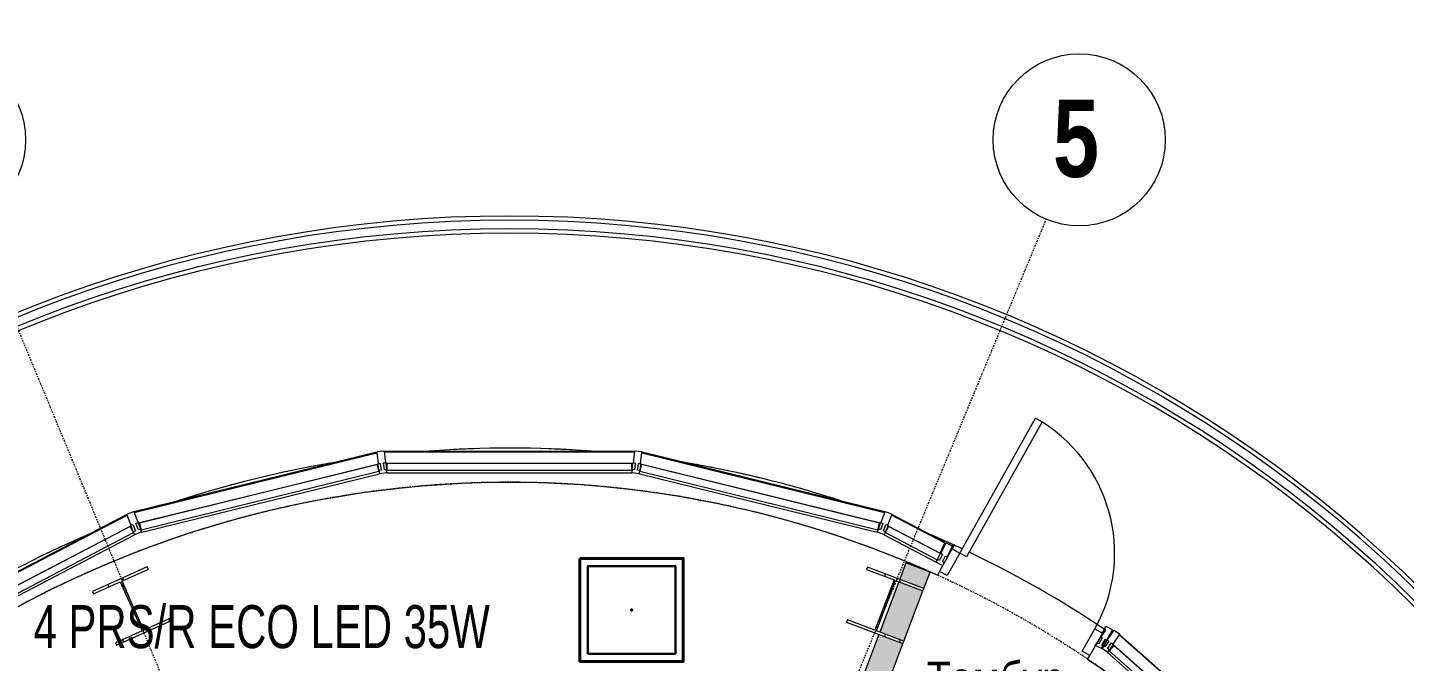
# Model space of a CAD drawing. Header units: millimetres. Extents: x 223 to 163467, y -12002 to 99672.
# Drawn here: x 116279 to 124279, y 69479 to 73167 of the extents above; entities that cross this region are included whole.
import ezdxf

# ---------------------------------------------------------------- set-up
doc = ezdxf.new("R2010")
doc.units = ezdxf.units.MM
doc.linetypes.add('Осевая', pattern=[29.999999, 12, -6, 6, -6])
for name, color, linetype, lineweight in [('A-AREA-IDEN', 7, 'Continuous', 9), ('A-DOOR', 7, 'Continuous', 9), ('A-DOOR-FRAM', 7, 'Continuous', 15), ('A-FLOR', 7, 'Continuous', 9), ('A-GLAZ-CURT', 7, 'Continuous', 9), ('A-GLAZ-CWMG', 7, 'Continuous', 9), ('A-WALL', 7, 'Continuous', 9), ('A-WALL-PATT', 7, 'Continuous', 18), ('nadpisi', 84, 'Continuous', 13), ('S-COLS', 7, 'Continuous', 9), ('S-GRID', 7, 'Continuous', 9), ('S-GRID-IDEN', 7, 'Continuous', 9), ('Верхние поручни', 7, 'Continuous', 5), ('Ограждение', 7, 'Continuous', 9), ('Поручни', 7, 'Continuous', 5), ('раб осв', 7, 'Continuous', 40), ('ЭЛ', 250, 'Continuous', 50)]:
    doc.layers.add(name, color=color, linetype=linetype, lineweight=lineweight)
doc.styles.add('Arial', font='ARIALN.TTF', dxfattribs={"width": 0.85, "height": 400})
doc.styles.add('Arial_1', font='ARIALN.TTF', dxfattribs={"height": 3.5})
doc.styles.add('Impact', font='ARIALN.TTF', dxfattribs={"height": 900})

# ---------------------------------------------------------------- blocks, each defined once
blk = doc.blocks.new('Ограждение - Ограждение-302130-5 этаж')
at = {"layer": 'Поручни'}
for radius, start, end in [(7550, 290.87261, 249.12739), (7450, 290.34371, 249.65629)]:
    blk.add_arc((819.5, 122.4), radius, start, end, dxfattribs=at)
blk = doc.blocks.new('Тип верхнего поручня - Верхний поручень_Внутренний_-302134-5 этаж')
at = {"layer": 'Верхние поручни'}
for radius, start, end in [(7525, 290.74153, 249.25847), (7475, 290.47709, 249.52291)]:
    blk.add_arc((819.5, 122.4), radius, start, end, dxfattribs=at)
blk = doc.blocks.new('Тип верхнего поручня - Верхний поручень_Внутренний_-V27-5 этаж')
at = {"layer": 'Верхние поручни'}
for radius, start, end in [(7525, 290.74153, 249.25847), (7475, 290.47709, 249.52291)]:
    blk.add_arc((819.5, 122.4), radius, start, end, dxfattribs=at)
blk = doc.blocks.new('Системная панель - С остеклением-429016-5 этаж')
at = {"layer": 'A-GLAZ-CURT', "lineweight": 13}
for p, q in [((711.3, -15), (-711.3, -15)), ((-711.3, -15), (-711.3, -55)), ((-711.3, -55), (711.3, -55)), ((711.3, -55), (711.3, -15))]:
    blk.add_line(p, q, dxfattribs=at)
blk = doc.blocks.new('Системная панель - С остеклением-429064-5 этаж')
at = {"layer": 'A-GLAZ-CURT', "lineweight": 13}
for p, q in [((-715.4, -55), (-715.4, -15)), ((-715.4, -15), (-707.3, -15)), ((-707.3, -55), (-715.4, -55)), ((-707.3, -15), (-707.3, -55)), ((715.4, -15), (375.2, -15)), ((375.2, -15), (375.2, -55)), ((375.2, -55), (715.4, -55)), ((715.4, -55), (715.4, -15))]:
    blk.add_line(p, q, dxfattribs=at)
blk = doc.blocks.new('Rectangular Mullion - Mullion_Vertical-45mm-Steelbuilt_2_6875in_Detail-8_TGP-325690-5 этаж')
at = {"layer": 'A-GLAZ-CWMG', "lineweight": 18}
for p, q in [((-22.2, 57.2), (-22.2, 122.2)), ((-19.1, 125.4), (19.1, 125.4)), ((22.2, 122.2), (22.2, 57.2)), ((-9.5, 57.2), (-22.2, 57.2)), ((-22.2, 0), (-22.2, 17.5)), ((-22.2, 17.5), (-9.5, 17.5)), ((22.2, 0), (-22.2, 0)), ((-9.5, 17.5), (-9.5, 57.2)), ((22.2, 57.2), (9.5, 57.2)), ((9.5, 57.2), (9.5, 17.5)), ((9.5, 17.5), (22.2, 17.5)), ((22.2, 17.5), (22.2, 0))]:
    blk.add_line(p, q, dxfattribs=at)
for centre, start, end in [((-19.1, 122.2), 90, 180), ((19.1, 122.2), 360, 90)]:
    blk.add_arc(centre, 3.18, start, end, dxfattribs=at)
blk = doc.blocks.new('Дверь-Наружная-Одинарная-Две_Свет - 900 x 2100 мм-369812-5 этаж')
at = {"layer": 'A-DOOR', "lineweight": 13}
for p, q in [((405, -81.35), (450, -81.35)), ((405, -981.35), (405, -81.35)), ((450, -81.35), (450, -981.35)), ((450, -981.35), (405, -981.35))]:
    blk.add_line(p, q, dxfattribs=at)
at = {"layer": 'A-DOOR'}
blk.add_arc((450, -81.35), 900, 180, 270, dxfattribs=at)
at = {"layer": 'A-DOOR-FRAM'}
for p, q in [((-500, 68.65), (-450, 68.65)), ((-500, -81.35), (-500, 68.65)), ((-450, 68.65), (-450, -81.35)), ((450, 68.65), (500, 68.65)), ((450, -81.35), (450, 68.65)), ((500, 68.65), (500, -81.35)), ((-450, -81.35), (-500, -81.35)), ((500, -81.35), (450, -81.35))]:
    blk.add_line(p, q, dxfattribs=at)
blk = doc.blocks.new('Rectangular Mullion - Mullion_Vertical-45mm-Steelbuilt_2_6875in_Detail-8_TGP-429060-5 этаж')
at = {"layer": 'A-GLAZ-CWMG'}
for p, q in [((3041.2, 5932.6), (3349.6, 5771.1)), ((3042.3, 5935.6), (3042, 5934.7)), ((3351, 5774), (3042.3, 5935.6)), ((3351, 5774), (3042.3, 5935.6)), ((3018, 5871.3), (3004.7, 5836.3)), ((3018.8, 5873.4), (3018, 5871.3)), ((3018, 5871.3), (3322.6, 5711.9)), ((2998.5, 5820), (2997.6, 5817.4)), ((2997.6, 5817.4), (3298.8, 5659.8)), ((3003.8, 5833.9), (3005.5, 5833)), ((3322.6, 5711.9), (3349.6, 5771.1)), ((3321.7, 5709.9), (3322.6, 5711.9)), ((3298.8, 5659.8), (3305.1, 5673.5))]:
    blk.add_line(p, q, dxfattribs=at)
at = {"layer": 'A-GLAZ-CWMG', "flags": 128}
blk.add_lwpolyline([(3349.6, 5771.1), (3350.6, 5773.2), (3351, 5774)], dxfattribs=at)
blk = doc.blocks.new('Rectangular Mullion - Mullion_Vertical-45mm-Steelbuilt_2_6875in_Detail-8_TGP-V31-5 этаж')
at = {"layer": 'A-GLAZ-CWMG'}
for p, q in [((4364.2, 5234.1), (5452.6, 4273.1)), ((5455, 4275.2), (4366, 5236.7)), ((5455, 4275.2), (4366, 5236.7)), ((4295.9, 5134.9), (4294.4, 5132.7)), ((4294.4, 5132.7), (5360.6, 4191.3)), ((4304.4, 5147.2), (4305.8, 5145.9)), ((4327, 5180.1), (4305.8, 5149.3)), ((4328.3, 5182), (4327, 5180.1)), ((4327, 5180.1), (5403.6, 4229.5)), ((5454.3, 4274.6), (5455, 4275.2)), ((5360.6, 4191.3), (5362.6, 4193.1)), ((5372.3, 4204.3), (5373.8, 4203)), ((5376.7, 4205.6), (5403.6, 4229.5)), ((5403.6, 4229.5), (5405.3, 4231))]:
    blk.add_line(p, q, dxfattribs=at)
at = {"layer": 'A-GLAZ-CWMG', "flags": 128}
blk.add_lwpolyline([(4366, 5236.7), (4365.5, 5236), (4365.4, 5235.9)], dxfattribs=at)
blk = doc.blocks.new('Rectangular Mullion - Mullion_Vertical-45mm-Steelbuilt_2_6875in_Detail-8_TGP-429013-5 этаж')
at = {"layer": 'A-GLAZ-CWMG'}
for p, q in [((-5212.3, -1407.1), (-5213.3, -1407.3)), ((-5213.3, -1407.3), (-4694.3, -2764.2)), ((-5213.3, -1407.3), (-4694.3, -2764.2)), ((-4691.4, -2762.7), (-5210.2, -1406.6)), ((-5146.5, -1390.7), (-5148.7, -1391.2)), ((-5110.2, -1381.6), (-5146.5, -1390.7)), ((-4633.5, -2732.1), (-5146.5, -1390.7)), ((-5107.1, -1382.8), (-5107.8, -1381)), ((-5090.7, -1376.7), (-5093.3, -1377.4)), ((-4582.6, -2705.2), (-5090.7, -1376.7)), ((-4633.5, -2732.1), (-4600.4, -2714.6)), ((-4598.1, -2713.4), (-4598.8, -2711.6)), ((-4584.9, -2706.5), (-4582.6, -2705.2)), ((-4694.3, -2764.2), (-4693.4, -2763.8)), ((-4635.5, -2733.2), (-4633.5, -2732.1))]:
    blk.add_line(p, q, dxfattribs=at)
blk = doc.blocks.new('Rectangular Mullion - Mullion_Vertical-45mm-Steelbuilt_2_6875in_Detail-8_TGP-429062-5 этаж')
at = {"layer": 'A-GLAZ-CWMG', "lineweight": 18}
for p, q in [((-44.5, 57.2), (-44.5, 122.2)), ((-41.3, 125.4), (-3.2, 125.4)), ((0, 122.2), (0, 82.3)), ((-31.8, 57.2), (-44.5, 57.2)), ((-44.5, 0), (-44.5, 17.5)), ((-44.5, 17.5), (-31.8, 17.5)), ((0, 0), (-44.5, 0)), ((-31.8, 17.5), (-31.8, 57.2)), ((-0.4, 57.2), (-12.7, 57.2)), ((-12.7, 57.2), (-12.7, 17.5)), ((-12.7, 17.5), (0, 17.5)), ((0, 17.5), (0, 0))]:
    blk.add_line(p, q, dxfattribs=at)
for centre, radius, start, end in [((-41.3, 122.2), 3.17, 90, 180), ((-3.2, 122.2), 3.18, 360, 90)]:
    blk.add_arc(centre, radius, start, end, dxfattribs=at)
blk = doc.blocks.new('Rectangular Mullion - Mullion_Vertical-45mm-Steelbuilt_2_6875in_Detail-8_TGP-429063-5 этаж')
at = {"layer": 'A-GLAZ-CWMG', "lineweight": 18}
for p, q in [((-44.5, 122.2), (-44.5, 57.2)), ((-3.2, 125.4), (-41.3, 125.4)), ((0, 57.2), (0, 122.2)), ((-44.5, 57.2), (-31.8, 57.2)), ((-31.8, 17.5), (-44.5, 17.5)), ((-44.5, 17.5), (-44.5, 0)), ((-44.5, 0), (0, 0)), ((-31.8, 57.2), (-31.8, 17.5)), ((-12.7, 17.5), (-12.7, 57.2)), ((-12.7, 57.2), (0, 57.2)), ((0, 17.5), (-12.7, 17.5)), ((0, 0), (0, 17.5))]:
    blk.add_line(p, q, dxfattribs=at)
for centre, start, end in [((-41.3, 122.2), 90, 180), ((-3.2, 122.2), 360, 90)]:
    blk.add_arc(centre, 3.17, start, end, dxfattribs=at)
blk = doc.blocks.new('Двутавровая балка _ГОСТ 26020-83_-Колонна - I 35K1-V35-5 этаж')
at = {"layer": 'S-COLS'}
h = blk.add_hatch(dxfattribs=at)
h.set_pattern_fill('FP_3', color=256, style=0, pattern_type=2)
h.set_pattern_definition([(245.766, (554.86, -5311.25), (324.263, -145.96), []), (245.766, (689.95, -5667.5), (324.263, -145.961), [])])
h.paths.add_polyline_path([(-175, 171.5), (-175, 156.5), (-5, 156.5), (-5, -156.5), (-175, -156.5), (-175, -171.5), (175, -171.5), (175, -156.5), (5, -156.5), (5, 156.5), (175, 156.5), (175, 171.5)], flags=0)
for p, q in [((175, 171.5), (-175, 171.5)), ((-175, 171.5), (-175, 156.5)), ((175, 156.5), (175, 171.5)), ((-175, 156.5), (-5, 156.5)), ((-5, 156.5), (-5, -156.5)), ((5, -156.5), (5, 156.5)), ((5, 156.5), (175, 156.5)), ((-5, -156.5), (-175, -156.5)), ((-175, -156.5), (-175, -171.5)), ((175, -156.5), (5, -156.5)), ((175, -171.5), (175, -156.5)), ((-175, -171.5), (175, -171.5))]:
    blk.add_line(p, q, dxfattribs=at)
blk = doc.blocks.new('Двутавровая балка _ГОСТ 26020-83_-Колонна - I 35K1-V36-5 этаж')
at = {"layer": 'S-COLS'}
h = blk.add_hatch(dxfattribs=at)
h.set_pattern_fill('FP_4', color=256, style=0, pattern_type=2)
h.set_pattern_definition([(290.766, (56.76, -4918.73), (332.5, 126.079), []), (290.766, (404.2, -5075.1), (332.5, 126.079), [])])
h.paths.add_polyline_path([(-175, 171.5), (-175, 156.5), (-5, 156.5), (-5, -156.5), (-175, -156.5), (-175, -171.5), (175, -171.5), (175, -156.5), (5, -156.5), (5, 156.5), (175, 156.5), (175, 171.5)], flags=0)
for p, q in [((175, 171.5), (-175, 171.5)), ((-175, 171.5), (-175, 156.5)), ((175, 156.5), (175, 171.5)), ((-175, 156.5), (-5, 156.5)), ((-5, 156.5), (-5, -156.5)), ((5, -156.5), (5, 156.5)), ((5, 156.5), (175, 156.5)), ((-5, -156.5), (-175, -156.5)), ((-175, -156.5), (-175, -171.5)), ((175, -156.5), (5, -156.5)), ((175, -171.5), (175, -156.5)), ((-175, -171.5), (175, -171.5))]:
    blk.add_line(p, q, dxfattribs=at)
blk = doc.blocks.new('Ось сетки - Семейство1-221475-5 этаж')
at = {"layer": 'S-GRID-IDEN'}
blk.add_circle((0, 0), 5, dxfattribs=at)
blk = doc.blocks.new('ARS.R UNI LED')
at = {"color": 5, "lineweight": 30, "ltscale": 100}
blk.add_lwpolyline([(2913222.7, 2072748.5), (2913732.7, 2072748.5), (2913732.7, 2073258.5), (2913222.7, 2073258.5)], close=True, dxfattribs=at)
at = {"color": 0, "lineweight": 40, "ltscale": 100}
blk.add_point((2913477.7, 2073003.5), dxfattribs=at)
at = {"layer": 'ЭЛ', "color": 5, "lineweight": 40, "ltscale": 10}
blk.add_lwpolyline([(2913177.7, 2073303.5), (2913777.7, 2073303.5), (2913777.7, 2072703.5), (2913177.7, 2072703.5)], close=True, dxfattribs=at)

msp = doc.modelspace()

# ---------------------------------------------------------------- hatches: boundary and pattern name
at = {"layer": 'A-WALL-PATT', "lineweight": 5, "true_color": 0xc0c0c0}
h = msp.add_hatch(color=9, dxfattribs=at)
h.paths.add_polyline_path([(122480.5, 69568.5), (122543.4, 69661.8), (122535.7, 69666.9), (122517.3, 69634)], flags=0)
h.paths.add_polyline_path([(121608.2, 70057.4), (121663.4, 70155.9), (121655, 70159.7), (121632.1, 70109.6)], flags=0)
h = msp.add_hatch(color=9, dxfattribs=at)
h.paths.add_polyline_path([(121013.7, 69080.4), (121174.1, 69080.4), (121364.9, 69583.4), (121224.6, 69636.6), (121028.3, 69118.9)], flags=0)
h.paths.add_polyline_path([(121370.2, 69597.5), (121481.2, 69890.1), (121340.9, 69943.3), (121229.9, 69650.7), (121364.9, 69599.5)], flags=0)
h.paths.add_polyline_path([(121486.5, 69904.2), (121522.8, 69999.9), (121382.5, 70053.1), (121346.2, 69957.3), (121364.5, 69950.4)], flags=0)

# ---------------------------------------------------------------- linework, layer by layer
at = {"layer": 'A-FLOR'}
for start, end in [(91.7476, 93.00516), (90, 90.44643), (89.1885, 90), (86.62943, 87.8877), (101.98434, 103.24002), (99.50317, 100.68131), (78.95237, 80.21147), (76.39339, 77.65272), (104.54363, 105.79873), (73.83443, 75.09396), (107.10297, 108.22436), (71.77564, 72.5352), (113.16392, 113.47482), (66.15766, 66.83608), (114.78134, 116.03351), (64.89418, 65.35793), (56.12167, 64.4768)]:
    msp.add_arc((119078.2, 64520.5), 6200, start, end, dxfattribs=at)
at = {"layer": 'A-WALL', "lineweight": 18}
for p, q in [((121655, 70159.7), (121608.2, 70057.4)), ((121651.2, 70134), (121663.4, 70155.9)), ((121663.4, 70155.9), (121655, 70159.7)), ((121382.5, 70053.1), (121346.2, 69957.3)), ((121522.8, 69999.9), (121382.5, 70053.1)), ((121340.9, 69943.3), (121229.9, 69650.7)), ((121486.5, 69904.2), (121522.8, 69999.9)), ((121370.2, 69597.5), (121481.2, 69890.1)), ((121224.6, 69636.6), (121013.7, 69080.4)), ((122480.5, 69568.5), (122543.4, 69661.8)), ((122535.7, 69666.9), (122523.5, 69645.1)), ((122543.4, 69661.8), (122535.7, 69666.9)), ((121117.2, 68930.4), (121364.9, 69583.4))]:
    msp.add_line(p, q, dxfattribs=at)
at = {"layer": 'A-WALL'}
for p, q in [((121577.8, 70003.2), (121565.3, 69980.8)), ((122571.3, 69642.9), (122574.7, 69640.6)), ((122437.6, 69491.9), (122450.2, 69514.3))]:
    msp.add_line(p, q, dxfattribs=at)
for radius, start, end in [(6200, 85.58784, 94.30489), (6200, 99.51905, 108.15704), (6200, 71.90329, 80.63269), (6000, 66.15441, 101.51416), (6000, 102.98116, 180), (6000, 101.88687, 101.98751), (6200, 113.2791, 121.97673), (6200, 65.44244, 66.65776), (6000, 65.51131, 65.95594), (6000, 0, 55.95092)]:
    msp.add_arc((119078.2, 64520.5), radius, start, end, dxfattribs=at)
at = {"layer": 'A-WALL', "lineweight": 18}
msp.add_arc((119078.2, 64520.5), 6000, 101.51259, 102.97838, dxfattribs=at)
at = {"layer": 'S-GRID', "color": 174, "linetype": 'Осевая', "true_color": 0x0000a0}
for q in [(115958.7, 72051.7), (122197.7, 72051.7)]:
    msp.add_line((119078.2, 64520.5), q, dxfattribs=at)
msp.add_arc((119078.2, 64520.5), 6000, 169.59621, 160.45219, dxfattribs=at)

# ---------------------------------------------------------------- block references
at = {"layer": 'A-DOOR', "rotation": 150.7311136622156}
msp.add_blockref('Дверь-Наружная-Одинарная-Две_Свет - 900 x 2100 мм-369812-5 этаж', (122047.6, 69818.6), dxfattribs=at)
at = {"layer": 'A-GLAZ-CURT'}
for name, p, rotation in [('Системная панель - С остеклением-429016-5 этаж', (117632.3, 70401.1), 193.8137994312128), ('Системная панель - С остеклением-429016-5 этаж', (119078.2, 70576.3), 180), ('Системная панель - С остеклением-429016-5 этаж', (120524.1, 70401.1), 166.1862005687883), ('Системная панель - С остеклением-429016-5 этаж', (116270, 69885.8), 207.6275988624252), ('Системная панель - С остеклением-429064-5 этаж', (121889.9, 69883.9), 152.3724011375761), ('Системная панель - С остеклением-429016-5 этаж', (123086.2, 69060.1), 138.5586017063637)]:
    msp.add_blockref(name, p, dxfattribs=dict(at, rotation=rotation))
at = {"layer": 'A-GLAZ-CWMG'}
for name, p, rotation in [('Rectangular Mullion - Mullion_Vertical-45mm-Steelbuilt_2_6875in_Detail-8_TGP-429013-5 этаж', (119256.6, 65329.7), 249.0689971560627), ('Rectangular Mullion - Mullion_Vertical-45mm-Steelbuilt_2_6875in_Detail-8_TGP-429013-5 этаж', (119444.7, 65263.7), 235.2551977248504), ('Rectangular Mullion - Mullion_Vertical-45mm-Steelbuilt_2_6875in_Detail-8_TGP-429013-5 этаж', (119058.3, 65348.9), 262.882796587275), ('Rectangular Mullion - Mullion_Vertical-45mm-Steelbuilt_2_6875in_Detail-8_TGP-429013-5 этаж', (118861.1, 65320.2), 276.6965960184872), ('Rectangular Mullion - Mullion_Vertical-45mm-Steelbuilt_2_6875in_Detail-8_TGP-429063-5 этаж', (121596.9, 70037.3), 332.3724011375761)]:
    msp.add_blockref(name, p, dxfattribs=dict(at, rotation=rotation))
at = {"layer": 'A-GLAZ-CWMG', "extrusion": (0, 0, -1)}
for name, p, rotation in [('Rectangular Mullion - Mullion_Vertical-45mm-Steelbuilt_2_6875in_Detail-8_TGP-325690-5 этаж', (-118344.6, 70576.3), 353.0931002843928), ('Rectangular Mullion - Mullion_Vertical-45mm-Steelbuilt_2_6875in_Detail-8_TGP-325690-5 этаж', (-119811.8, 70576.3), 6.906899715605132), ('Rectangular Mullion - Mullion_Vertical-45mm-Steelbuilt_2_6875in_Detail-8_TGP-325690-5 этаж', (-116919.9, 70226), 339.2793008531806), ('Rectangular Mullion - Mullion_Vertical-45mm-Steelbuilt_2_6875in_Detail-8_TGP-325690-5 этаж', (-121236.5, 70226), 20.72069914681747), ('Rectangular Mullion - Mullion_Vertical-45mm-Steelbuilt_2_6875in_Detail-8_TGP-429062-5 этаж', (-122484.4, 69572.8), 27.62759886242392), ('Rectangular Mullion - Mullion_Vertical-45mm-Steelbuilt_2_6875in_Detail-8_TGP-325690-5 этаж', (-122536.3, 69545.6), 34.53449857802974)]:
    msp.add_blockref(name, p, dxfattribs=dict(at, rotation=rotation))
at = {"layer": 'A-GLAZ-CWMG'}
for name in ['Rectangular Mullion - Mullion_Vertical-45mm-Steelbuilt_2_6875in_Detail-8_TGP-429060-5 этаж', 'Rectangular Mullion - Mullion_Vertical-45mm-Steelbuilt_2_6875in_Detail-8_TGP-V31-5 этаж']:
    msp.add_blockref(name, (118258.7, 64398.1), dxfattribs=at)
at = {"layer": 'S-COLS'}
for name, p, rotation in [('Двутавровая балка _ГОСТ 26020-83_-Колонна - I 35K1-V35-5 этаж', (116885.1, 69802), 24.23353718593359), ('Двутавровая балка _ГОСТ 26020-83_-Колонна - I 35K1-V36-5 этаж', (121262, 69805.9), 339.2335371859331)]:
    msp.add_blockref(name, p, dxfattribs=dict(at, rotation=rotation))
at = {"layer": 'S-GRID-IDEN'}
for p, xscale, yscale, zscale, rotation in [((115767.4, 72513.6), 99.99999999999993, 99.99999999999993, 99.99999999999993, 22.49999999999957), ((122389, 72513.6), 99.99999999999994, 99.99999999999994, 99.99999999999994, 337.5000000000002)]:
    msp.add_blockref('Ось сетки - Семейство1-221475-5 этаж', p, dxfattribs=dict(at, xscale=xscale, yscale=yscale, zscale=zscale, rotation=rotation))
at = {"layer": 'Верхние поручни'}
for name in ['Тип верхнего поручня - Верхний поручень_Внутренний_-302134-5 этаж', 'Тип верхнего поручня - Верхний поручень_Внутренний_-V27-5 этаж']:
    msp.add_blockref(name, (118258.7, 64398.1), dxfattribs=at)
at = {"layer": 'Ограждение'}
msp.add_blockref('Ограждение - Ограждение-302130-5 этаж', (118258.7, 64398.1), dxfattribs=at)
at = {"layer": 'раб осв', "color": 0, "lineweight": 40, "ltscale": 100}
msp.add_blockref('ARS.R UNI LED', (-2793689.5, -2003224.1), dxfattribs=at)

# ---------------------------------------------------------------- texts
at = {"layer": 'A-AREA-IDEN', "insert": (121503.1, 69478.5), "char_height": 200, "width": 1022.152, "attachment_point": 1, "style": 'Arial_1'}
msp.add_mtext('Тамбур', dxfattribs=at)
at = {"layer": 'nadpisi', "color": 7, "insert": (117638.8, 69680.5), "char_height": 250, "width": 3236.77, "attachment_point": 5, "style": 'Arial'}
msp.add_mtext('4 PRS/R ECO LED 35W', dxfattribs=at)
at = {"layer": 'S-GRID-IDEN', "insert": (122236.3, 72747.7), "char_height": 450, "width": 368.776, "attachment_point": 1, "style": 'Impact'}
msp.add_mtext('\\fImpact|b0|i0|c204|p34|;5', dxfattribs=at)

doc.saveas('drawing.dxf')
